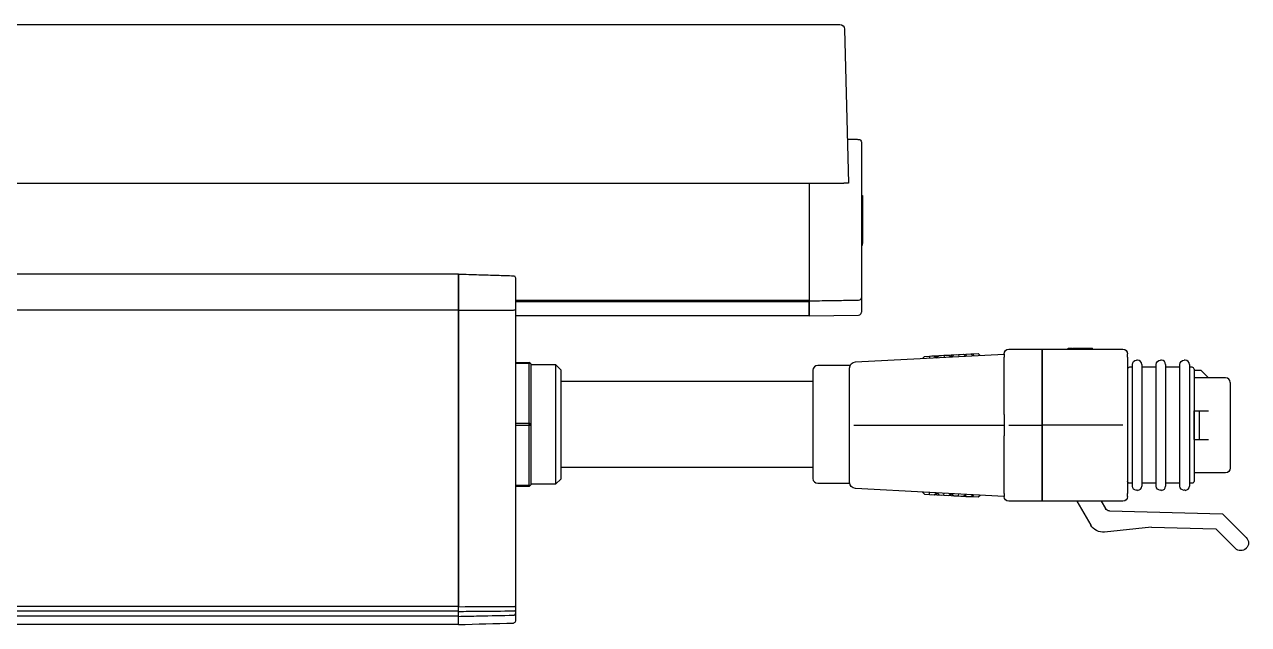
# Model space of a CAD drawing. Header units: inches. Extents: x 0.1 to 21.8, y 1.5 to 18.3.
# Drawn here: x 16.39 to 21.46, y 15.8 to 18.29 of the extents above; entities that cross this region are included whole.
import ezdxf

# ---------------------------------------------------------------- set-up
doc = ezdxf.new("R2010")
doc.units = ezdxf.units.IN
doc.header["$MEASUREMENT"] = 0
doc.layers.add('Graze 2.0', color=253, linetype='Continuous')
doc.layers.add('Honeycomb', color=7, linetype='Continuous', true_color=0xffffff)

msp = doc.modelspace()

# ---------------------------------------------------------------- linework, layer by layer
at = {"layer": 'Graze 2.0'}
for p, q in [((19.64303, 17.592208), (19.64303, 17.5165)), ((19.64303, 17.592208), (19.64303, 17.5165)), ((19.859566, 17.586715), (19.859566, 17.5258)), ((19.859566, 17.580134), (19.863503, 17.580134)), ((19.863503, 17.580134), (19.863503, 17.525297)), ((19.863503, 17.522844), (19.859566, 17.522844)), ((19.859566, 17.50671), (19.863503, 17.50671)), ((19.863503, 17.50671), (19.863503, 17.457055)), ((19.859566, 17.457055), (19.863503, 17.457055)), ((19.863503, 17.457055), (19.863503, 17.381011)), ((19.859566, 17.381011), (19.863503, 17.381011)), ((19.859566, 17.374602), (19.863503, 17.374602)), ((19.863503, 17.374602), (19.863503, 17.381011)), ((18.190274, 17.253664), (9.528857, 17.253664)), ((19.64303, 17.145339), (18.426334, 17.145339)), ((19.64303, 17.139781), (18.426334, 17.139781)), ((19.64303, 17.139781), (19.64303, 17.141709)), ((18.190274, 17.105296), (9.528857, 17.105296)), ((18.190274, 17.105296), (18.190274, 15.876591)), ((18.190274, 15.876481), (18.190274, 17.105219)), ((18.426495, 17.106551), (18.426495, 15.878423)), ((19.64303, 17.081018), (18.426334, 17.081018)), ((19.64303, 17.081018), (19.847961, 17.084595)), ((20.469802, 16.943248), (20.607597, 16.943248)), ((20.607597, 16.943248), (20.942243, 16.943248)), ((20.607597, 16.919309), (20.607597, 16.943248)), ((20.607597, 16.943248), (20.607597, 16.919309)), ((20.716206, 16.943248), (20.716206, 16.947776)), ((20.716206, 16.947776), (20.731065, 16.947776)), ((20.742332, 16.947776), (20.770139, 16.947776)), ((20.742332, 16.943248), (20.742332, 16.947776)), ((20.770139, 16.947776), (20.812723, 16.947776)), ((20.770139, 16.943248), (20.770139, 16.947776)), ((20.812722, 16.947776), (20.816311, 16.947776)), ((20.812723, 16.943248), (20.812723, 16.947776)), ((20.816311, 16.943248), (20.816311, 16.947776)), ((18.426495, 16.888868), (18.48379, 16.888868)), ((18.48379, 16.883754), (18.426495, 16.883754)), ((18.489696, 16.882963), (18.48379, 16.888868)), ((18.48379, 16.888868), (18.48379, 16.883754)), ((18.489696, 16.882963), (18.48379, 16.883754)), ((18.48379, 16.637093), (18.48379, 16.883754)), ((18.489696, 16.882963), (18.489696, 16.631979)), ((19.834604, 16.89065), (20.450117, 16.922907)), ((20.120494, 16.913827), (20.112751, 16.905227)), ((20.120494, 16.913827), (20.140937, 16.914898)), ((20.140937, 16.914898), (20.161381, 16.915969)), ((20.140937, 16.914898), (20.141366, 16.906726)), ((20.150843, 16.915482), (20.150782, 16.915414)), ((20.150843, 16.915482), (20.171252, 16.916551)), ((20.161381, 16.915969), (20.169981, 16.908226)), ((20.171252, 16.916551), (20.191661, 16.917621)), ((20.171252, 16.916551), (20.171684, 16.908315)), ((20.181041, 16.917), (20.173297, 16.9084)), ((20.181041, 16.917), (20.201484, 16.918071)), ((20.191661, 16.917621), (20.191729, 16.91756)), ((20.201484, 16.918071), (20.221927, 16.919142)), ((20.201484, 16.918071), (20.201912, 16.909899)), ((20.21139, 16.918655), (20.211329, 16.918587)), ((20.21139, 16.918655), (20.231799, 16.919725)), ((20.221927, 16.919142), (20.230527, 16.911399)), ((20.231799, 16.919725), (20.252208, 16.920794)), ((20.231799, 16.919725), (20.232231, 16.911488)), ((20.241588, 16.920173), (20.233844, 16.911573)), ((20.241588, 16.920173), (20.262031, 16.921244)), ((20.252208, 16.920794), (20.252276, 16.920733)), ((20.262031, 16.921244), (20.282474, 16.922316)), ((20.262031, 16.921244), (20.262459, 16.913072)), ((20.271937, 16.921828), (20.271876, 16.92176)), ((20.271937, 16.921828), (20.292346, 16.922898)), ((20.282474, 16.922316), (20.291074, 16.914572)), ((20.292346, 16.922898), (20.312755, 16.923967)), ((20.292346, 16.922898), (20.292778, 16.914661)), ((20.312755, 16.923967), (20.321423, 16.916163)), ((20.312976, 16.923768), (20.322661, 16.924276)), ((20.322661, 16.924276), (20.343182, 16.925351)), ((20.322661, 16.924276), (20.323082, 16.91625)), ((20.343182, 16.925351), (20.351629, 16.917746)), ((20.450117, 16.923563), (20.450117, 16.910505)), ((20.450117, 16.908887), (20.450117, 16.910505)), ((20.450117, 16.685261), (20.450117, 16.908683)), ((20.607597, 16.919309), (20.607597, 16.681108)), ((20.607597, 16.681108), (20.607597, 16.919309)), ((20.961928, 16.910505), (20.961928, 16.923563)), ((20.961928, 16.910505), (20.961928, 16.672305)), ((21.003267, 16.897973), (20.99933, 16.897973)), ((21.101692, 16.897973), (21.097755, 16.897973)), ((21.200117, 16.897973), (21.19618, 16.897973)), ((18.594255, 16.878238), (18.489696, 16.878238)), ((18.61394, 16.858553), (18.594255, 16.878238)), ((18.594255, 16.631979), (18.594255, 16.878238)), ((18.61394, 16.858553), (18.61394, 16.405404)), ((19.658778, 16.856388), (19.658778, 16.631979)), ((19.812823, 16.876073), (19.678463, 16.876073)), ((19.810353, 16.674206), (19.810353, 16.865094)), ((20.981613, 16.868445), (20.969802, 16.868445)), ((21.080038, 16.868445), (21.020983, 16.868445)), ((21.178463, 16.868445), (21.119408, 16.868445)), ((21.229644, 16.868445), (21.217833, 16.868445)), ((21.237519, 16.856634), (21.265078, 16.856634)), ((21.265078, 16.856634), (21.296574, 16.825138)), ((19.658763, 16.809144), (18.61398, 16.809144)), ((21.36744, 16.825138), (21.237518, 16.825138)), ((20.450117, 16.672305), (20.450117, 16.684794)), ((20.607597, 16.575467), (20.607597, 16.681108)), ((20.607597, 16.681108), (20.607597, 16.575467)), ((21.237519, 16.687343), (21.258634, 16.687343)), ((18.426495, 16.637093), (18.48379, 16.637093)), ((18.48379, 16.626864), (18.48379, 16.637093)), ((18.489696, 16.631979), (18.48379, 16.637093)), ((18.48379, 16.626864), (18.489696, 16.631979)), ((18.489696, 16.631979), (18.489696, 16.380994)), ((18.594255, 16.385719), (18.594255, 16.631979)), ((19.658778, 16.631979), (19.658778, 16.407569)), ((19.810353, 16.582369), (19.810353, 16.674206)), ((20.450117, 16.672305), (20.450117, 16.584271)), ((20.961928, 16.672305), (20.961928, 16.584271)), ((18.48379, 16.626864), (18.426495, 16.626864)), ((18.48379, 16.380203), (18.48379, 16.626864)), ((19.810353, 16.391481), (19.810353, 16.582369)), ((19.8286, 16.628288), (20.450117, 16.628288)), ((20.450117, 16.571782), (20.450117, 16.584271)), ((20.469802, 16.628288), (20.607597, 16.628288)), ((20.942243, 16.628288), (20.607597, 16.628288)), ((20.961928, 16.584271), (20.961928, 16.34607)), ((20.450117, 16.347892), (20.450117, 16.571315)), ((20.607597, 16.575467), (20.607597, 16.337267)), ((20.607597, 16.337267), (20.607597, 16.575467)), ((21.237519, 16.569233), (21.258634, 16.569233)), ((18.61398, 16.454813), (19.658763, 16.454813)), ((21.36744, 16.431437), (21.237518, 16.431437)), ((18.426495, 16.380203), (18.48379, 16.380203)), ((18.48379, 16.375089), (18.426495, 16.375089)), ((18.48379, 16.380203), (18.489696, 16.380994)), ((18.48379, 16.375089), (18.489696, 16.380994)), ((18.48379, 16.380203), (18.48379, 16.375089)), ((18.489696, 16.385719), (18.594255, 16.385719)), ((18.594255, 16.385719), (18.61394, 16.405404)), ((19.678463, 16.387884), (19.810598, 16.387884)), ((20.981613, 16.38813), (20.969802, 16.38813)), ((21.080038, 16.38813), (21.020983, 16.38813)), ((21.178463, 16.38813), (21.119408, 16.38813)), ((21.229644, 16.38813), (21.217833, 16.38813)), ((20.450117, 16.333668), (19.834604, 16.365926)), ((20.120488, 16.342749), (20.112744, 16.351349)), ((20.120488, 16.342749), (20.140931, 16.341678)), ((20.140931, 16.341678), (20.141359, 16.34985)), ((20.140931, 16.341678), (20.161374, 16.340606)), ((20.150837, 16.341094), (20.150776, 16.341162)), ((20.150837, 16.341094), (20.171246, 16.340024)), ((20.161374, 16.340606), (20.169974, 16.34835)), ((20.171246, 16.340024), (20.171678, 16.348261)), ((20.171246, 16.340024), (20.191655, 16.338955)), ((20.181035, 16.339576), (20.173291, 16.348176)), ((20.181035, 16.339576), (20.201478, 16.338505)), ((20.191655, 16.338955), (20.191723, 16.339016)), ((20.201478, 16.338505), (20.201906, 16.346676)), ((20.201478, 16.338505), (20.221921, 16.337433)), ((20.211384, 16.337921), (20.211323, 16.337989)), ((20.211384, 16.337921), (20.231793, 16.336851)), ((20.221921, 16.337433), (20.230521, 16.345177)), ((20.231793, 16.336851), (20.232225, 16.345088)), ((20.231793, 16.336851), (20.252202, 16.335782)), ((20.241582, 16.336403), (20.233838, 16.345003)), ((20.241582, 16.336403), (20.262025, 16.335332)), ((20.252202, 16.335782), (20.25227, 16.335843)), ((20.262025, 16.335332), (20.262453, 16.343503)), ((20.262025, 16.335332), (20.282468, 16.33426)), ((20.271931, 16.334748), (20.27187, 16.334816)), ((20.271931, 16.334748), (20.29234, 16.333678)), ((20.282468, 16.33426), (20.291068, 16.342004)), ((20.29234, 16.333678), (20.292771, 16.341914)), ((20.29234, 16.333678), (20.312749, 16.332609)), ((20.312749, 16.332609), (20.321416, 16.340413)), ((20.313259, 16.333068), (20.322655, 16.332576)), ((20.322655, 16.332576), (20.323061, 16.340327)), ((20.322655, 16.332576), (20.343322, 16.331493)), ((20.343322, 16.331493), (20.35148, 16.338838)), ((20.450117, 16.34607), (20.450117, 16.347688)), ((20.450117, 16.34607), (20.450117, 16.333012)), ((20.607597, 16.313327), (20.607597, 16.337267)), ((20.607597, 16.337267), (20.607597, 16.313327)), ((20.961928, 16.333012), (20.961928, 16.34607)), ((21.003267, 16.358603), (20.99933, 16.358603)), ((21.101692, 16.358603), (21.097755, 16.358603)), ((21.200117, 16.358603), (21.19618, 16.358603)), ((20.607597, 16.313327), (20.469802, 16.313327)), ((20.942243, 16.313327), (20.607597, 16.313327)), ((20.752168, 16.313327), (20.809135, 16.214656)), ((20.85291, 16.313327), (20.870268, 16.283262)), ((20.8868, 16.273427), (21.355527, 16.261153)), ((21.355527, 16.261153), (21.453547, 16.163132)), ((21.060375, 16.205835), (20.866452, 16.185452)), ((21.060375, 16.205835), (21.32763, 16.198836)), ((21.32763, 16.198836), (21.408441, 16.118026)), ((21.453547, 16.11859), (21.452983, 16.118026)), ((18.190274, 15.876591), (9.528857, 15.876591)), ((18.190274, 15.857049), (18.190274, 15.876481)), ((18.426495, 15.878423), (18.426495, 15.861461)), ((18.190274, 15.857297), (9.528857, 15.857297)), ((18.190274, 15.837141), (9.528857, 15.837141)), ((18.190274, 15.836497), (18.190274, 15.857049)), ((18.190274, 15.802556), (18.190274, 15.836497)), ((18.426495, 15.861461), (18.426495, 15.847837)), ((18.426495, 15.847837), (18.426495, 15.816412)), ((18.190274, 15.803344), (9.528857, 15.803344))]:
    msp.add_line(p, q, dxfattribs=at)
for centre, radius, start, end in [((19.847755, 17.096405), 0.011811, 271, 0), ((21.003267, 16.880256), 0.017717, 0, 90), ((21.101692, 16.880256), 0.017717, 0, 90), ((21.200117, 16.880256), 0.017717, 0, 90), ((19.678463, 16.856388), 0.019685, 90, 180), ((20.969802, 16.860571), 0.007874, 90, 180), ((21.229644, 16.860571), 0.007874, 0, 90), ((21.36744, 16.805453), 0.019685, 0, 90), ((19.678463, 16.407569), 0.019685, 180, 270), ((21.003267, 16.376319), 0.017717, 270, 0), ((21.101692, 16.376319), 0.017717, 270, 0), ((21.200117, 16.376319), 0.017717, 270, 0)]:
    msp.add_arc(centre, radius, start, end, dxfattribs=at)
at = {"layer": 'Graze 2.0', "extrusion": (0, 0, -1)}
for centre, radius, start, end in [((-20.469802, 16.923563), 0.019685, 0, 90), ((-20.942243, 16.923563), 0.019685, 90, 180), ((-19.835944, 16.865094), 0.025591, 0, 87), ((-20.99933, 16.880256), 0.017717, 0, 90), ((-21.097755, 16.880256), 0.017717, 0, 90), ((-21.19618, 16.880256), 0.017717, 0, 90), ((-21.36744, 16.451122), 0.019685, 180, 270), ((-19.835944, 16.391481), 0.025591, 273, 0), ((-20.969802, 16.396004), 0.007874, 270, 0), ((-20.99933, 16.376319), 0.017717, 270, 0), ((-21.097755, 16.376319), 0.017717, 270, 0), ((-21.19618, 16.376319), 0.017717, 270, 0), ((-21.229644, 16.396004), 0.007874, 180, 270), ((-20.469802, 16.333012), 0.019685, 270, 0), ((-20.942243, 16.333012), 0.019685, 180, 270), ((-20.887315, 16.293105), 0.019685, 271.5, 330), ((-20.860279, 16.244184), 0.059055, 264, 330), ((-21.431276, 16.140861), 0.031496, 135, 225), ((-21.430712, 16.140297), 0.031496, 225, 315)]:
    msp.add_arc(centre, radius, start, end, dxfattribs=at)
at = {"layer": 'Graze 2.0'}
for points, degree in [([(19.801295, 17.813714), (19.847961, 17.8129)], 1), ([(19.64303, 17.631448), (19.64303, 17.618647), (19.64303, 17.605527), (19.64303, 17.592208)], 3), ([(19.64303, 17.631448), (19.64303, 17.618528), (19.64303, 17.605452), (19.64303, 17.592208)], 3), ([(19.64303, 17.5165), (19.64303, 17.463362), (19.64303, 17.253052), (19.64303, 17.145339)], 3), ([(19.863503, 17.523159), (19.859566, 17.523159)], 1), ([(19.863503, 17.523135), (19.859566, 17.523135)], 1), ([(19.64303, 17.081018), (19.64303, 17.081018), (19.64303, 17.104099), (19.64303, 17.139781)], 3), ([(20.73312, 16.947776), (20.73312, 16.943248)], 1), ([(20.450117, 16.908887), (20.450117, 16.908819), (20.450117, 16.908751), (20.450117, 16.908683)], 3), ([(20.450117, 16.684794), (20.450117, 16.68495), (20.450117, 16.685105), (20.450117, 16.685261)], 3), ([(21.237519, 16.569233), (21.237519, 16.588918), (21.237519, 16.628288), (21.237519, 16.667658), (21.237519, 16.687343)], 3), ([(21.258634, 16.687343), (21.258636, 16.648455), (21.258636, 16.608119), (21.258634, 16.569233)], 3), ([(20.450117, 16.571782), (20.450117, 16.571626), (20.450117, 16.57147), (20.450117, 16.571315)], 3), ([(20.450117, 16.347688), (20.450117, 16.347756), (20.450117, 16.347824), (20.450117, 16.347892)], 3), ([(18.190274, 15.876481), (18.266459, 15.87676), (18.342643, 15.877039), (18.418827, 15.877319)], 3), ([(18.190274, 15.802556), (18.266459, 15.804551), (18.342643, 15.806546), (18.418827, 15.808541)], 3)]:
    msp.add_open_spline(points, degree=degree, dxfattribs=at)
for points, knots in [([(19.847961, 17.8129), (19.851018, 17.812846), (19.854036, 17.81155), (19.858322, 17.807188), (19.859566, 17.804148), (19.859566, 17.80109)], [0, 0, 0, 0, 0.5, 0.5, 1, 1, 1, 1]), ([(19.859566, 17.80109), (19.859566, 17.801091), (19.859566, 17.799998), (19.859566, 17.795576), (19.859566, 17.792203), (19.859566, 17.78546), (19.859566, 17.782929), (19.859566, 17.777227), (19.859566, 17.774026), (19.859566, 17.76363), (19.859566, 17.755633), (19.859566, 17.746227)], [0, 0, 0, 0, 0.25, 0.25, 0.5, 0.5, 0.625, 0.625, 0.75, 0.75, 1, 1, 1, 1]), ([(19.859566, 17.746227), (19.859566, 17.720889), (19.859566, 17.695008), (19.859566, 17.641967), (19.859566, 17.614813), (19.859566, 17.586715)], [0, 0, 0, 0, 0.5, 0.5, 1, 1, 1, 1]), ([(19.64303, 17.5165), (19.64303, 17.508166), (19.64303, 17.499639), (19.64303, 17.482622), (19.64303, 17.474101), (19.64303, 17.448593), (19.64303, 17.431659), (19.64303, 17.381301), (19.64303, 17.348265), (19.64303, 17.284219), (19.64303, 17.253182), (19.64303, 17.209064), (19.64303, 17.194766), (19.64303, 17.174341), (19.64303, 17.167698), (19.64303, 17.158026), (19.64303, 17.15485), (19.64303, 17.149066), (19.64303, 17.146457), (19.64303, 17.143858)], [0, 0, 0, 0, 0.06278875, 0.06278875, 0.12557751, 0.12557751, 0.25115501, 0.25115501, 0.50231002, 0.50231002, 0.75346503, 0.75346503, 0.87904254, 0.87904254, 0.94183129, 0.94183129, 0.97322567, 0.97322567, 1, 1, 1, 1]), ([(19.859566, 17.5258), (19.859566, 17.517585), (19.859566, 17.50919), (19.859566, 17.492418), (19.859566, 17.484022), (19.859566, 17.45888), (19.859566, 17.442187), (19.859566, 17.392519), (19.859566, 17.359966), (19.859566, 17.296701), (19.859566, 17.265997), (19.859566, 17.222404), (19.859566, 17.208267), (19.859566, 17.188022), (19.859566, 17.18143), (19.859566, 17.168621), (19.859566, 17.16244), (19.859566, 17.156408)], [0, 0, 0, 0, 0.0625, 0.0625, 0.125, 0.125, 0.25, 0.25, 0.5, 0.5, 0.75, 0.75, 0.875, 0.875, 0.9375, 0.9375, 1, 1, 1, 1]), ([(19.863503, 17.523159), (19.863503, 17.523168), (19.863503, 17.522157), (19.863503, 17.516933), (19.863503, 17.512004), (19.863503, 17.50671)], [0, 0, 0, 0, 0.4953489, 0.4953489, 1, 1, 1, 1]), ([(18.190274, 17.254547), (18.21865, 17.253713), (18.247027, 17.252879), (18.300585, 17.251303), (18.325767, 17.250563), (18.373575, 17.249156), (18.396201, 17.24849), (18.418827, 17.247824)], [0, 0, 0, 0, 0.37246657, 0.37246657, 0.7030082, 0.7030082, 1, 1, 1, 1]), ([(18.190274, 17.170385), (18.190274, 17.179952), (18.190274, 17.189074), (18.190274, 17.20586), (18.190274, 17.213525), (18.190274, 17.234447), (18.190274, 17.245484), (18.190274, 17.254547)], [0, 0, 0, 0, 0.25, 0.25, 0.5, 0.5, 1, 1, 1, 1]), ([(18.190274, 17.253664), (18.190274, 17.244624), (18.190274, 17.233538), (18.190274, 17.212651), (18.190274, 17.205012), (18.190274, 17.188336), (18.190274, 17.17926), (18.190274, 17.16973)], [0, 0, 0, 0, 0.5, 0.5, 0.75, 0.75, 1, 1, 1, 1]), ([(18.418827, 17.247824), (18.421051, 17.247758), (18.423114, 17.246588), (18.425809, 17.243233), (18.426495, 17.241079), (18.426495, 17.238966)], [0, 0, 0, 0, 0.5, 0.5, 1, 1, 1, 1]), ([(18.426495, 17.238966), (18.426495, 17.230149), (18.426495, 17.219452), (18.426495, 17.199524), (18.426495, 17.192253), (18.426495, 17.176401), (18.426495, 17.167827), (18.426495, 17.158857)], [0, 0, 0, 0, 0.5, 0.5, 0.75, 0.75, 1, 1, 1, 1]), ([(18.190274, 17.105219), (18.190274, 17.111796), (18.190274, 17.118278), (18.190274, 17.127858), (18.190274, 17.131002), (18.190274, 17.13703), (18.190274, 17.139939), (18.190274, 17.145562), (18.190274, 17.148282), (18.190274, 17.15339), (18.190274, 17.155799), (18.190274, 17.162655), (18.190274, 17.166737), (18.190274, 17.170385)], [0, 0, 0, 0, 0.25, 0.25, 0.375, 0.375, 0.5, 0.5, 0.625, 0.625, 0.75, 0.75, 1, 1, 1, 1]), ([(18.190274, 17.16973), (18.190274, 17.166125), (18.190274, 17.162132), (18.190274, 17.153099), (18.190274, 17.147974), (18.190274, 17.136883), (18.190274, 17.130791), (18.190274, 17.11822), (18.190274, 17.111817), (18.190274, 17.105296)], [0, 0, 0, 0, 0.25, 0.25, 0.5, 0.5, 0.75, 0.75, 1, 1, 1, 1]), ([(18.426495, 17.158857), (18.426495, 17.155913), (18.426495, 17.152677), (18.426495, 17.145396), (18.426495, 17.141283), (18.426495, 17.13234), (18.426495, 17.127413), (18.426495, 17.11717), (18.426495, 17.111885), (18.426495, 17.106551)], [0, 0, 0, 0, 0.25, 0.25, 0.5, 0.5, 0.75, 0.75, 1, 1, 1, 1]), ([(19.64303, 17.143879), (19.671442, 17.144283), (19.699853, 17.144687), (19.750148, 17.145402), (19.772032, 17.145713), (19.811931, 17.14628), (19.829946, 17.146536), (19.847961, 17.146792)], [0, 0, 0, 0, 0.41591971, 0.41591971, 0.73627407, 0.73627407, 1, 1, 1, 1]), ([(19.64303, 17.143858), (19.64303, 17.143415), (19.64303, 17.142972), (19.64303, 17.134193), (19.64303, 17.126333), (19.64303, 17.111886), (19.64303, 17.105336), (19.64303, 17.094097), (19.64303, 17.089447), (19.64303, 17.082894), (19.64303, 17.081018), (19.64303, 17.081018)], [0, 0, 0, 0, 0.01310113, 0.01310113, 0.25982585, 0.25982585, 0.50655056, 0.50655056, 0.75327528, 0.75327528, 1, 1, 1, 1]), ([(19.847961, 17.146792), (19.851047, 17.146836), (19.854043, 17.147897), (19.858317, 17.15144), (19.859566, 17.153926), (19.859566, 17.156408)], [0, 0, 0, 0, 0.5, 0.5, 1, 1, 1, 1]), ([(19.859566, 17.156408), (19.859566, 17.140407), (19.859566, 17.125876), (19.859566, 17.109373), (19.859566, 17.104793), (19.859566, 17.098326), (19.859566, 17.096405), (19.859566, 17.096404)], [0, 0, 0, 0, 0.5, 0.5, 0.75, 0.75, 1, 1, 1, 1]), ([(18.190274, 17.105219), (18.229242, 17.105319), (18.26821, 17.105418), (18.344394, 17.105611), (18.381611, 17.105706), (18.418827, 17.1058)], [0, 0, 0, 0, 0.51149409, 0.51149409, 1, 1, 1, 1]), ([(18.418827, 17.1058), (18.420872, 17.105805), (18.42285, 17.105889), (18.425672, 17.106167), (18.426495, 17.10636), (18.426495, 17.106551)], [0, 0, 0, 0, 0.5, 0.5, 1, 1, 1, 1]), ([(20.73312, 16.947776), (20.733121, 16.947776), (20.733689, 16.947776), (20.736607, 16.947776), (20.739367, 16.947776), (20.742332, 16.947776)], [0, 0, 0, 0, 0.49397338, 0.49397338, 1, 1, 1, 1]), ([(20.981613, 16.376319), (20.981613, 16.376319), (20.981613, 16.376946), (20.981613, 16.379383), (20.981613, 16.381217), (20.981613, 16.388246), (20.981613, 16.394983), (20.981613, 16.411536), (20.981613, 16.421121), (20.981613, 16.442321), (20.981613, 16.453966), (20.981613, 16.47815), (20.981613, 16.490803), (20.981613, 16.51708), (20.981613, 16.530705), (20.981613, 16.571738), (20.981613, 16.59971), (20.981613, 16.656794), (20.981613, 16.684864), (20.981613, 16.726214), (20.981613, 16.739774), (20.981613, 16.765885), (20.981613, 16.778516), (20.981613, 16.802779), (20.981613, 16.814411), (20.981613, 16.83551), (20.981613, 16.84515), (20.981613, 16.861687), (20.981613, 16.868401), (20.981613, 16.877788), (20.981613, 16.880257), (20.981613, 16.880256)], [0, 0, 0, 0, 0.03125, 0.03125, 0.0625, 0.0625, 0.125, 0.125, 0.1875, 0.1875, 0.25, 0.25, 0.3125, 0.3125, 0.375, 0.375, 0.5, 0.5, 0.625, 0.625, 0.6875, 0.6875, 0.75, 0.75, 0.8125, 0.8125, 0.875, 0.875, 0.9375, 0.9375, 1, 1, 1, 1]), ([(21.020983, 16.880256), (21.020983, 16.880256), (21.020983, 16.879643), (21.020983, 16.877211), (21.020983, 16.875371), (21.020983, 16.868338), (21.020983, 16.861628), (21.020983, 16.845065), (21.020983, 16.835496), (21.020983, 16.814306), (21.020983, 16.802655), (21.020983, 16.77847), (21.020983, 16.765822), (21.020983, 16.739557), (21.020983, 16.725925), (21.020983, 16.68488), (21.020983, 16.656916), (21.020983, 16.599838), (21.020983, 16.571752), (21.020983, 16.530408), (21.020983, 16.516843), (21.020983, 16.490724), (21.020983, 16.478089), (21.020983, 16.453828), (21.020983, 16.442195), (21.020983, 16.421091), (21.020983, 16.411439), (21.020983, 16.394904), (21.020983, 16.388177), (21.020983, 16.378795), (21.020983, 16.376319), (21.020983, 16.376319)], [0, 0, 0, 0, 0.03125, 0.03125, 0.0625, 0.0625, 0.125, 0.125, 0.1875, 0.1875, 0.25, 0.25, 0.3125, 0.3125, 0.375, 0.375, 0.5, 0.5, 0.625, 0.625, 0.6875, 0.6875, 0.75, 0.75, 0.8125, 0.8125, 0.875, 0.875, 0.9375, 0.9375, 1, 1, 1, 1]), ([(21.080038, 16.376319), (21.080038, 16.376319), (21.080038, 16.376946), (21.080038, 16.379383), (21.080038, 16.381217), (21.080038, 16.388246), (21.080038, 16.394983), (21.080038, 16.411536), (21.080038, 16.421121), (21.080038, 16.442321), (21.080038, 16.453966), (21.080038, 16.47815), (21.080038, 16.490803), (21.080038, 16.51708), (21.080038, 16.530705), (21.080038, 16.571738), (21.080038, 16.59971), (21.080038, 16.656794), (21.080038, 16.684864), (21.080038, 16.726214), (21.080038, 16.739774), (21.080038, 16.765885), (21.080038, 16.778516), (21.080038, 16.802779), (21.080038, 16.814411), (21.080038, 16.83551), (21.080038, 16.84515), (21.080038, 16.861687), (21.080038, 16.868401), (21.080038, 16.877788), (21.080038, 16.880257), (21.080038, 16.880256)], [0, 0, 0, 0, 0.03125, 0.03125, 0.0625, 0.0625, 0.125, 0.125, 0.1875, 0.1875, 0.25, 0.25, 0.3125, 0.3125, 0.375, 0.375, 0.5, 0.5, 0.625, 0.625, 0.6875, 0.6875, 0.75, 0.75, 0.8125, 0.8125, 0.875, 0.875, 0.9375, 0.9375, 1, 1, 1, 1]), ([(21.119408, 16.880256), (21.119408, 16.880256), (21.119408, 16.879643), (21.119408, 16.877211), (21.119408, 16.875371), (21.119408, 16.868338), (21.119408, 16.861628), (21.119408, 16.845065), (21.119408, 16.835496), (21.119408, 16.814306), (21.119408, 16.802655), (21.119408, 16.77847), (21.119408, 16.765822), (21.119408, 16.739557), (21.119408, 16.725925), (21.119408, 16.68488), (21.119408, 16.656916), (21.119408, 16.599838), (21.119408, 16.571752), (21.119408, 16.530408), (21.119408, 16.516843), (21.119408, 16.490724), (21.119408, 16.478089), (21.119408, 16.453828), (21.119408, 16.442195), (21.119408, 16.421091), (21.119408, 16.411439), (21.119408, 16.394904), (21.119408, 16.388177), (21.119408, 16.378795), (21.119408, 16.376319), (21.119408, 16.376319)], [0, 0, 0, 0, 0.03125, 0.03125, 0.0625, 0.0625, 0.125, 0.125, 0.1875, 0.1875, 0.25, 0.25, 0.3125, 0.3125, 0.375, 0.375, 0.5, 0.5, 0.625, 0.625, 0.6875, 0.6875, 0.75, 0.75, 0.8125, 0.8125, 0.875, 0.875, 0.9375, 0.9375, 1, 1, 1, 1]), ([(21.178463, 16.376319), (21.178463, 16.376319), (21.178463, 16.376946), (21.178463, 16.379383), (21.178463, 16.381217), (21.178463, 16.388246), (21.178463, 16.394983), (21.178463, 16.411536), (21.178463, 16.421121), (21.178463, 16.442321), (21.178463, 16.453966), (21.178463, 16.47815), (21.178463, 16.490803), (21.178463, 16.51708), (21.178463, 16.530705), (21.178463, 16.571738), (21.178463, 16.59971), (21.178463, 16.656794), (21.178463, 16.684864), (21.178463, 16.726214), (21.178463, 16.739774), (21.178463, 16.765885), (21.178463, 16.778516), (21.178463, 16.802779), (21.178463, 16.814411), (21.178463, 16.83551), (21.178463, 16.84515), (21.178463, 16.861687), (21.178463, 16.868401), (21.178463, 16.877788), (21.178463, 16.880257), (21.178463, 16.880256)], [0, 0, 0, 0, 0.03125, 0.03125, 0.0625, 0.0625, 0.125, 0.125, 0.1875, 0.1875, 0.25, 0.25, 0.3125, 0.3125, 0.375, 0.375, 0.5, 0.5, 0.625, 0.625, 0.6875, 0.6875, 0.75, 0.75, 0.8125, 0.8125, 0.875, 0.875, 0.9375, 0.9375, 1, 1, 1, 1]), ([(21.217833, 16.880256), (21.217833, 16.880256), (21.217833, 16.879643), (21.217833, 16.877211), (21.217833, 16.875371), (21.217833, 16.868338), (21.217833, 16.861628), (21.217833, 16.845065), (21.217833, 16.835496), (21.217833, 16.814306), (21.217833, 16.802655), (21.217833, 16.77847), (21.217833, 16.765822), (21.217833, 16.739557), (21.217833, 16.725925), (21.217833, 16.68488), (21.217833, 16.656916), (21.217833, 16.599838), (21.217833, 16.571752), (21.217833, 16.530408), (21.217833, 16.516843), (21.217833, 16.490724), (21.217833, 16.478089), (21.217833, 16.453828), (21.217833, 16.442195), (21.217833, 16.421091), (21.217833, 16.411439), (21.217833, 16.394904), (21.217833, 16.388177), (21.217833, 16.378795), (21.217833, 16.376319), (21.217833, 16.376319)], [0, 0, 0, 0, 0.03125, 0.03125, 0.0625, 0.0625, 0.125, 0.125, 0.1875, 0.1875, 0.25, 0.25, 0.3125, 0.3125, 0.375, 0.375, 0.5, 0.5, 0.625, 0.625, 0.6875, 0.6875, 0.75, 0.75, 0.8125, 0.8125, 0.875, 0.875, 0.9375, 0.9375, 1, 1, 1, 1]), ([(21.237519, 16.860571), (21.237519, 16.860571), (21.237519, 16.858125), (21.237519, 16.849002), (21.237519, 16.842549), (21.237519, 16.826862), (21.237519, 16.817886), (21.237519, 16.798223), (21.237519, 16.787444), (21.237519, 16.765159), (21.237519, 16.753575), (21.237519, 16.729646), (21.237519, 16.717209), (21.237519, 16.67962), (21.237519, 16.654186), (21.237519, 16.615514), (21.237519, 16.602499), (21.237519, 16.576972), (21.237519, 16.564377), (21.237519, 16.539536), (21.237519, 16.527292), (21.237519, 16.503199), (21.237519, 16.491453), (21.237519, 16.469191), (21.237519, 16.458596), (21.237519, 16.438728), (21.237519, 16.429721), (21.237519, 16.414163), (21.237519, 16.407602), (21.237519, 16.39855), (21.237519, 16.396004), (21.237519, 16.396004)], [0, 0, 0, 0, 0.0625, 0.0625, 0.125, 0.125, 0.1875, 0.1875, 0.25, 0.25, 0.3125, 0.3125, 0.375, 0.375, 0.5, 0.5, 0.5625, 0.5625, 0.625, 0.625, 0.6875, 0.6875, 0.75, 0.75, 0.8125, 0.8125, 0.875, 0.875, 0.9375, 0.9375, 1, 1, 1, 1]), ([(21.387125, 16.805453), (21.387125, 16.805453), (21.387125, 16.804773), (21.387125, 16.802264), (21.387125, 16.800449), (21.387125, 16.793949), (21.387125, 16.788104), (21.387125, 16.768627), (21.387125, 16.75274), (21.387125, 16.727759), (21.387125, 16.719176), (21.387125, 16.701558), (21.387125, 16.692484), (21.387125, 16.665254), (21.387125, 16.646902), (21.387125, 16.6191), (21.387125, 16.609731), (21.387125, 16.59124), (21.387125, 16.582112), (21.387125, 16.564093), (21.387125, 16.555201), (21.387125, 16.537681), (21.387125, 16.529008), (21.387125, 16.512179), (21.387125, 16.504103), (21.387125, 16.488772), (21.387125, 16.481459), (21.387125, 16.471719), (21.387125, 16.468673), (21.387125, 16.463059), (21.387125, 16.460483), (21.387125, 16.453964), (21.387125, 16.451122), (21.387125, 16.451123)], [0, 0, 0, 0, 0.03125, 0.03125, 0.0625, 0.0625, 0.125, 0.125, 0.25, 0.25, 0.3125, 0.3125, 0.375, 0.375, 0.5, 0.5, 0.5625, 0.5625, 0.625, 0.625, 0.6875, 0.6875, 0.75, 0.75, 0.8125, 0.8125, 0.875, 0.875, 0.90625, 0.90625, 0.9375, 0.9375, 1, 1, 1, 1]), ([(21.258634, 16.687343), (21.258672, 16.687343), (21.25871, 16.687343), (21.263666, 16.687343), (21.268583, 16.687343), (21.278749, 16.687343), (21.283997, 16.687343), (21.291688, 16.687343), (21.294131, 16.687343), (21.296574, 16.687343)], [0, 0, 0, 0, 0.00297906, 0.00297906, 0.39161945, 0.39161945, 0.80675265, 0.80675265, 1, 1, 1, 1]), ([(21.258634, 16.569233), (21.26324, 16.569233), (21.267844, 16.569233), (21.280493, 16.569233), (21.288532, 16.569233), (21.296574, 16.569233)], [0, 0, 0, 0, 0.36392379, 0.36392379, 1, 1, 1, 1]), ([(18.418827, 15.877319), (18.420872, 15.877326), (18.42285, 15.877449), (18.425672, 15.877855), (18.426495, 15.87814), (18.426495, 15.878423)], [0, 0, 0, 0, 0.5, 0.5, 1, 1, 1, 1]), ([(18.190274, 15.857049), (18.21886, 15.857285), (18.247446, 15.857521), (18.32363, 15.858152), (18.371229, 15.858547), (18.418827, 15.858943)], [0, 0, 0, 0, 0.3752191, 0.3752191, 1, 1, 1, 1]), ([(18.190274, 15.836497), (18.21886, 15.837109), (18.247446, 15.837722), (18.32363, 15.839354), (18.371229, 15.840374), (18.418827, 15.841394)], [0, 0, 0, 0, 0.37521935, 0.37521935, 1, 1, 1, 1]), ([(18.418827, 15.858943), (18.420873, 15.85896), (18.422852, 15.859238), (18.425672, 15.860162), (18.426495, 15.860812), (18.426495, 15.861461)], [0, 0, 0, 0, 0.5, 0.5, 1, 1, 1, 1]), ([(18.418827, 15.841394), (18.420872, 15.841438), (18.422851, 15.842154), (18.425672, 15.844525), (18.426495, 15.846183), (18.426495, 15.847837)], [0, 0, 0, 0, 0.5, 0.5, 1, 1, 1, 1]), ([(18.426495, 15.816412), (18.426495, 15.814406), (18.425679, 15.81238), (18.422866, 15.80948), (18.420882, 15.808595), (18.418827, 15.808541)], [0, 0, 0, 0, 0.5, 0.5, 1, 1, 1, 1])]:
    msp.add_open_spline(points, degree=3, knots=knots, dxfattribs=at)
at = {"layer": 'Honeycomb', "color": 250, "linetype": 'Continuous'}
for p, q in [((7.949456, 18.288918), (19.769676, 18.288918)), ((19.789353, 18.269749), (19.806068, 17.631448)), ((7.932741, 17.631448), (19.786391, 17.631448)), ((19.806068, 17.631448), (19.786391, 17.631448))]:
    msp.add_line(p, q, dxfattribs=at)
at = {"layer": 'Honeycomb', "color": 250, "linetype": 'Continuous', "extrusion": (0, 0, -1)}
msp.add_arc((-19.769676, 18.269234), 0.019684, 90, 178.5, dxfattribs=at)

doc.saveas('drawing.dxf')
